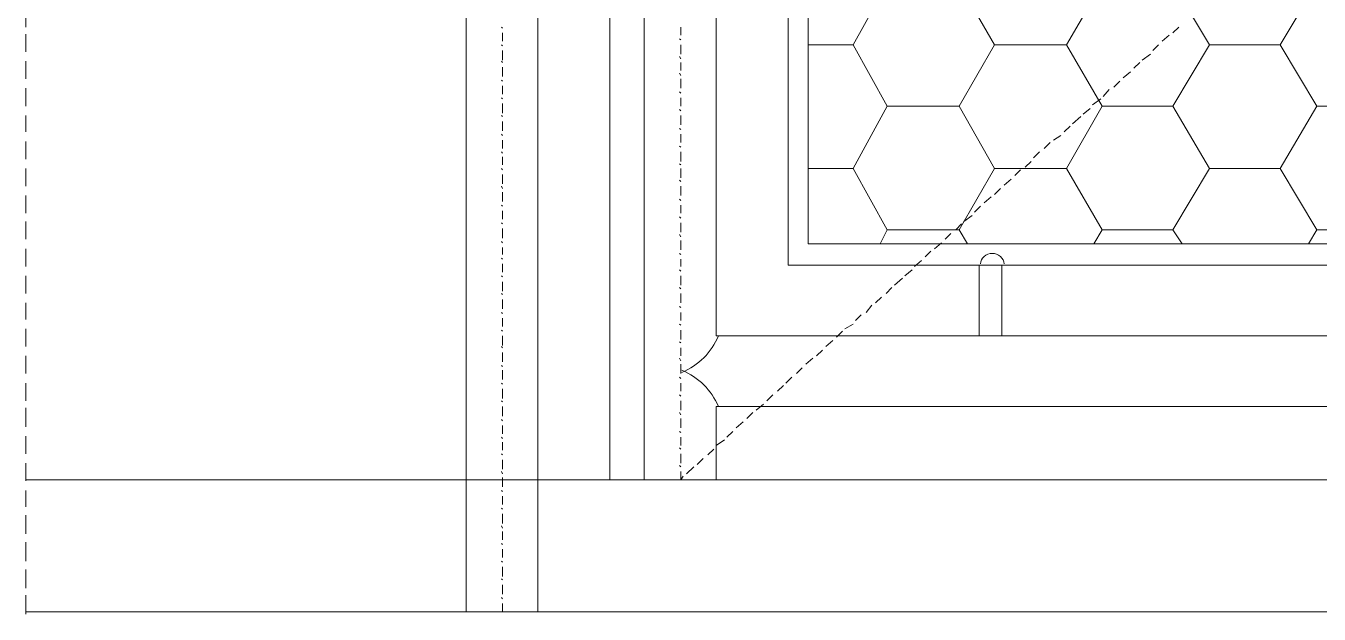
# Model space of a CAD drawing. Header units: millimetres. Extents: x 2928 to 3112, y 1220 to 1280.
# Drawn here: x 3051.756 to 3053.568, y 1263.05 to 1263.876 of the extents above; entities that cross this region are included whole.
import ezdxf

# ---------------------------------------------------------------- set-up
doc = ezdxf.new("R2010")
doc.units = ezdxf.units.MM

msp = doc.modelspace()

# ---------------------------------------------------------------- linework, layer by layer
at = {"color": 7, "linetype": 'Continuous', "lineweight": 5, "true_color": 0x000007}
for points in [[(3052.62228, 1263.23902), (3052.62228, 1268.05543), (3052.62228, 1268.05543)], [(3052.72318, 1263.4408), (3052.72318, 1265.10471), (3052.72318, 1265.10471)], [(3052.37253, 1263.95519), (3052.37253, 1263.05377), (3052.47342, 1263.05377), (3052.47342, 1263.95519)], [(3053.37154, 1263.87415), (3053.36327, 1263.86588), (3053.36327, 1263.86588)], [(3053.34342, 1263.84934), (3053.33515, 1263.84107), (3053.33515, 1263.84107)], [(3053.35831, 1263.86257), (3053.34838, 1263.8543), (3053.34838, 1263.8543)], [(3053.33184, 1263.83611), (3053.32027, 1263.82784), (3053.32027, 1263.82784)], [(3053.30373, 1263.8113), (3053.2938, 1263.80303), (3053.2938, 1263.80303)], [(3053.31696, 1263.82453), (3053.30869, 1263.81626), (3053.30869, 1263.81626)], [(3053.28884, 1263.79806), (3053.28057, 1263.78979), (3053.28057, 1263.78979)], [(3053.27396, 1263.78649), (3053.26569, 1263.77656), (3053.26569, 1263.77656)], [(3053.24749, 1263.76002), (3053.23757, 1263.75175), (3053.23757, 1263.75175)], [(3053.26238, 1263.77325), (3053.2508, 1263.76498), (3053.2508, 1263.76498)], [(3053.23426, 1263.74844), (3053.22268, 1263.73852), (3053.22268, 1263.73852)], [(3053.20614, 1263.72198), (3053.19622, 1263.71536), (3053.19622, 1263.71536)], [(3053.21937, 1263.73521), (3053.2111, 1263.72694), (3053.2111, 1263.72694)], [(3053.19126, 1263.71206), (3053.18299, 1263.70379), (3053.18299, 1263.70379)], [(3053.16479, 1263.68559), (3053.15652, 1263.67732), (3053.15652, 1263.67732)], [(3053.17637, 1263.69882), (3053.1681, 1263.69055), (3053.1681, 1263.69055)], [(3053.14991, 1263.67401), (3053.14164, 1263.66574), (3053.14164, 1263.66574)], [(3053.12179, 1263.64755), (3053.11352, 1263.63928), (3053.11352, 1263.63928)], [(3053.13667, 1263.66078), (3053.12675, 1263.65251), (3053.12675, 1263.65251)], [(3053.10856, 1263.63597), (3053.09863, 1263.6277), (3053.09863, 1263.6277)], [(3053.09367, 1263.62274), (3053.0854, 1263.61447), (3053.0854, 1263.61447)], [(3053.06721, 1263.59793), (3053.05894, 1263.58966), (3053.05894, 1263.58966)], [(3053.08209, 1263.60951), (3053.07051, 1263.60124), (3053.07051, 1263.60124)], [(3053.05232, 1263.5847), (3053.04405, 1263.57643), (3053.04405, 1263.57643)], [(3053.0242, 1263.55989), (3053.01593, 1263.55162), (3053.01593, 1263.55162)], [(3053.03909, 1263.57147), (3053.02917, 1263.5632), (3053.02917, 1263.5632)], [(3053.01097, 1263.54666), (3053.00105, 1263.53839), (3053.00105, 1263.53839)], [(3053.09202, 1263.4408), (3053.09202, 1263.54004), (3053.09202, 1263.54004)], [(3053.12344, 1263.54004), (3053.12344, 1263.4408), (3053.09202, 1263.4408)], [(3052.98451, 1263.52185), (3052.97293, 1263.51192), (3052.97293, 1263.51192)], [(3052.99774, 1263.53343), (3052.98782, 1263.52516), (3052.98782, 1263.52516)], [(3052.96962, 1263.50862), (3052.96135, 1263.50035), (3052.96135, 1263.50035)], [(3052.9415, 1263.48381), (3052.93323, 1263.47388), (3052.93323, 1263.47388)], [(3052.95474, 1263.49538), (3052.94647, 1263.48711), (3052.94647, 1263.48711)], [(3052.92662, 1263.47057), (3052.91835, 1263.4623), (3052.91835, 1263.4623)], [(3052.90015, 1263.44742), (3052.89188, 1263.43915), (3052.89188, 1263.43915)], [(3052.91504, 1263.45734), (3052.90346, 1263.45073), (3052.90346, 1263.45073)], [(3052.72318, 1263.4408), (3055.25378, 1263.4408), (3055.25378, 1263.4408)], [(3052.72318, 1263.4408), (3055.25378, 1263.4408), (3055.25378, 1263.4408)], [(3052.82407, 1263.4408), (3055.15454, 1263.4408), (3055.15454, 1263.4408)], [(3052.88692, 1263.43419), (3052.877, 1263.42592), (3052.877, 1263.42592)], [(3052.87204, 1263.42095), (3052.86377, 1263.41268), (3052.86377, 1263.41268)], [(3052.84392, 1263.39614), (3052.83565, 1263.38787), (3052.83565, 1263.38787)], [(3052.8588, 1263.40938), (3052.84888, 1263.40111), (3052.84888, 1263.40111)], [(3052.82903, 1263.38291), (3052.82076, 1263.37464), (3052.82076, 1263.37464)], [(3052.80257, 1263.3581), (3052.7943, 1263.34983), (3052.7943, 1263.34983)], [(3052.81745, 1263.37133), (3052.80918, 1263.36306), (3052.80918, 1263.36306)], [(3052.72318, 1263.23902), (3052.72318, 1263.34156), (3052.72318, 1263.34156)], [(3052.72318, 1263.34156), (3055.35302, 1263.34156), (3055.35302, 1263.34156)], [(3052.78934, 1263.34487), (3052.77941, 1263.3366), (3052.77941, 1263.3366)], [(3052.77445, 1263.33329), (3052.76618, 1263.32502), (3052.76618, 1263.32502)], [(3052.74633, 1263.30683), (3052.73806, 1263.29856), (3052.73806, 1263.29856)], [(3052.76122, 1263.32006), (3052.7513, 1263.31179), (3052.7513, 1263.31179)], [(3052.73476, 1263.29525), (3052.72318, 1263.28698), (3052.72318, 1263.28698)], [(3052.70498, 1263.26879), (3052.69671, 1263.26052), (3052.69671, 1263.26052)], [(3052.71987, 1263.28202), (3052.7116, 1263.27375), (3052.7116, 1263.27375)], [(3052.69175, 1263.25721), (3052.68183, 1263.24729), (3052.68183, 1263.24729)], [(3052.67687, 1263.24398), (3052.67356, 1263.23902), (3052.67356, 1263.23902)]]:
    msp.add_lwpolyline(points, dxfattribs=at)
for points in [[(3052.82407, 1263.54004), (3055.15454, 1263.54004), (3055.15454, 1265.00548), (3052.82407, 1265.00548)], [(3052.85219, 1263.56981), (3055.12477, 1263.56981), (3055.12477, 1264.9757), (3052.85219, 1264.9757)]]:
    msp.add_lwpolyline(points, close=True, dxfattribs=at)
at = {"color": 7, "linetype": 'Continuous', "lineweight": 20, "true_color": 0x000007}
for points in [[(3052.57432, 1263.23902), (3052.57432, 1263.95519), (3051.75559, 1263.95519)], [(3051.75559, 1263.23902), (3062.94813, 1263.23902), (3062.94813, 1263.23902)], [(3062.94813, 1263.05377), (3051.75559, 1263.05377), (3051.75559, 1263.05377)]]:
    msp.add_lwpolyline(points, dxfattribs=at)
at = {"color": 9, "linetype": 'Continuous', "lineweight": 13, "true_color": 0xbababa}
for points in [[(3052.91504, 1263.84934), (3052.96301, 1263.93534), (3052.96301, 1263.93534)], [(3053.11352, 1263.84934), (3053.0639, 1263.93534), (3053.0639, 1263.93534)], [(3053.21441, 1263.84934), (3053.26403, 1263.93534), (3053.26403, 1263.93534)], [(3053.41454, 1263.84934), (3053.36327, 1263.93534), (3053.36327, 1263.93534)], [(3053.51378, 1263.84934), (3053.56506, 1263.93534), (3053.56506, 1263.93534)], [(3052.85219, 1263.84934), (3052.91504, 1263.84934), (3052.91504, 1263.84934)], [(3052.96301, 1263.76333), (3052.91504, 1263.84934), (3052.91504, 1263.84934)], [(3053.0639, 1263.76333), (3053.11352, 1263.84934), (3053.11352, 1263.84934)], [(3053.11352, 1263.84934), (3053.21441, 1263.84934), (3053.21441, 1263.84934)], [(3053.26403, 1263.76333), (3053.21441, 1263.84934), (3053.21441, 1263.84934)], [(3053.36327, 1263.76333), (3053.41454, 1263.84934), (3053.41454, 1263.84934)], [(3053.41454, 1263.84934), (3053.51378, 1263.84934), (3053.51378, 1263.84934)], [(3053.56506, 1263.76333), (3053.51378, 1263.84934), (3053.51378, 1263.84934)], [(3052.91504, 1263.67567), (3052.96301, 1263.76333), (3052.96301, 1263.76333)], [(3052.96301, 1263.76333), (3053.0639, 1263.76333), (3053.0639, 1263.76333)], [(3053.11352, 1263.67567), (3053.0639, 1263.76333), (3053.0639, 1263.76333)], [(3053.21441, 1263.67567), (3053.26403, 1263.76333), (3053.26403, 1263.76333)], [(3053.26403, 1263.76333), (3053.36327, 1263.76333), (3053.36327, 1263.76333)], [(3053.41454, 1263.67567), (3053.36327, 1263.76333), (3053.36327, 1263.76333)], [(3053.51378, 1263.67567), (3053.56506, 1263.76333), (3053.56506, 1263.76333)], [(3053.56506, 1263.76333), (3053.6643, 1263.76333), (3053.6643, 1263.76333)], [(3052.85219, 1263.67567), (3052.91504, 1263.67567), (3052.91504, 1263.67567)], [(3052.96301, 1263.58966), (3052.91504, 1263.67567), (3052.91504, 1263.67567)], [(3053.0639, 1263.58966), (3053.11352, 1263.67567), (3053.11352, 1263.67567)], [(3053.11352, 1263.67567), (3053.21441, 1263.67567), (3053.21441, 1263.67567)], [(3053.26403, 1263.58966), (3053.21441, 1263.67567), (3053.21441, 1263.67567)], [(3053.36327, 1263.58966), (3053.41454, 1263.67567), (3053.41454, 1263.67567)], [(3053.41454, 1263.67567), (3053.51378, 1263.67567), (3053.51378, 1263.67567)], [(3053.56506, 1263.58966), (3053.51378, 1263.67567), (3053.51378, 1263.67567)], [(3052.95308, 1263.56981), (3052.96301, 1263.58966), (3052.96301, 1263.58966)], [(3052.96301, 1263.58966), (3053.0639, 1263.58966), (3053.0639, 1263.58966)], [(3053.07548, 1263.56981), (3053.0639, 1263.58966), (3053.0639, 1263.58966)], [(3053.25245, 1263.56981), (3053.26403, 1263.58966), (3053.26403, 1263.58966)], [(3053.26403, 1263.58966), (3053.36327, 1263.58966), (3053.36327, 1263.58966)], [(3053.3765, 1263.56981), (3053.36327, 1263.58966), (3053.36327, 1263.58966)], [(3053.55348, 1263.56981), (3053.56506, 1263.58966), (3053.56506, 1263.58966)], [(3053.56506, 1263.58966), (3053.6643, 1263.58966), (3053.6643, 1263.58966)]]:
    msp.add_lwpolyline(points, dxfattribs=at)
at = {"color": 252, "linetype": 'Continuous', "lineweight": 13, "true_color": 0x989898}
for points in [[(3051.75559, 1263.90061), (3051.75559, 1263.87415), (3051.75559, 1263.87415)], [(3051.75559, 1263.86422), (3051.75559, 1263.83941), (3051.75559, 1263.83941)], [(3052.37253, 1263.86588), (3052.37253, 1263.87415), (3052.37253, 1263.87415)], [(3052.37253, 1263.87415), (3052.37253, 1263.86588), (3052.37253, 1263.86588)], [(3052.42381, 1263.87249), (3052.42215, 1263.87415), (3052.42215, 1263.87415)], [(3052.42381, 1263.8543), (3052.42381, 1263.86588), (3052.42381, 1263.86588)], [(3052.47342, 1263.87415), (3052.47342, 1263.86588), (3052.47342, 1263.86588)], [(3052.47342, 1263.86588), (3052.47342, 1263.87415), (3052.47342, 1263.87415)], [(3052.67356, 1263.86257), (3052.67356, 1263.87415), (3052.67356, 1263.87415)], [(3052.37253, 1263.85595), (3052.37253, 1263.86257), (3052.37253, 1263.86257)], [(3052.37253, 1263.86257), (3052.37253, 1263.85595), (3052.37253, 1263.85595)], [(3052.37253, 1263.84272), (3052.37253, 1263.85099), (3052.37253, 1263.85099)], [(3052.37253, 1263.85099), (3052.37253, 1263.84272), (3052.37253, 1263.84272)], [(3052.42381, 1263.84768), (3052.42215, 1263.84934), (3052.42215, 1263.84934)], [(3052.47342, 1263.86257), (3052.47342, 1263.85595), (3052.47342, 1263.85595)], [(3052.47342, 1263.85595), (3052.47342, 1263.86257), (3052.47342, 1263.86257)], [(3052.47342, 1263.85099), (3052.47342, 1263.84272), (3052.47342, 1263.84272)], [(3052.47342, 1263.84272), (3052.47342, 1263.85099), (3052.47342, 1263.85099)], [(3052.67356, 1263.85595), (3052.6719, 1263.85761), (3052.6719, 1263.85761)], [(3052.67356, 1263.83611), (3052.67356, 1263.84934), (3052.67356, 1263.84934)], [(3052.37253, 1263.8328), (3052.37253, 1263.84107), (3052.37253, 1263.84107)], [(3052.37253, 1263.84107), (3052.37253, 1263.8328), (3052.37253, 1263.8328)], [(3052.42381, 1263.82784), (3052.42381, 1263.84107), (3052.42381, 1263.84107)], [(3052.47342, 1263.84107), (3052.47342, 1263.8328), (3052.47342, 1263.8328)], [(3052.47342, 1263.8328), (3052.47342, 1263.84107), (3052.47342, 1263.84107)], [(3052.67356, 1263.82949), (3052.6719, 1263.8328), (3052.6719, 1263.8328)], [(3051.75559, 1263.82618), (3051.75559, 1263.80137), (3051.75559, 1263.80137)], [(3052.37253, 1263.82122), (3052.37253, 1263.82784), (3052.37253, 1263.82784)], [(3052.37253, 1263.82784), (3052.37253, 1263.82122), (3052.37253, 1263.82122)], [(3052.37253, 1263.80964), (3052.37253, 1263.81791), (3052.37253, 1263.81791)], [(3052.37253, 1263.81791), (3052.37253, 1263.80964), (3052.37253, 1263.80964)], [(3052.42381, 1263.82453), (3052.42215, 1263.82618), (3052.42215, 1263.82618)], [(3052.42381, 1263.80468), (3052.42381, 1263.81791), (3052.42381, 1263.81791)], [(3052.47342, 1263.82784), (3052.47342, 1263.82122), (3052.47342, 1263.82122)], [(3052.47342, 1263.82122), (3052.47342, 1263.82784), (3052.47342, 1263.82784)], [(3052.47342, 1263.81791), (3052.47342, 1263.80964), (3052.47342, 1263.80964)], [(3052.47342, 1263.80964), (3052.47342, 1263.81791), (3052.47342, 1263.81791)], [(3052.67356, 1263.81295), (3052.67356, 1263.82453), (3052.67356, 1263.82453)], [(3052.37253, 1263.79806), (3052.37253, 1263.80633), (3052.37253, 1263.80633)], [(3052.37253, 1263.80633), (3052.37253, 1263.79806), (3052.37253, 1263.79806)], [(3052.37253, 1263.78814), (3052.37253, 1263.79476), (3052.37253, 1263.79476)], [(3052.37253, 1263.79476), (3052.37253, 1263.78814), (3052.37253, 1263.78814)], [(3052.42381, 1263.79806), (3052.42215, 1263.79972), (3052.42215, 1263.79972)], [(3052.47342, 1263.80633), (3052.47342, 1263.79806), (3052.47342, 1263.79806)], [(3052.47342, 1263.79806), (3052.47342, 1263.80633), (3052.47342, 1263.80633)], [(3052.47342, 1263.79476), (3052.47342, 1263.78814), (3052.47342, 1263.78814)], [(3052.47342, 1263.78814), (3052.47342, 1263.79476), (3052.47342, 1263.79476)], [(3052.67356, 1263.80633), (3052.6719, 1263.80964), (3052.6719, 1263.80964)], [(3052.67356, 1263.78814), (3052.67356, 1263.80137), (3052.67356, 1263.80137)], [(3051.75559, 1263.78814), (3051.75559, 1263.76333), (3051.75559, 1263.76333)], [(3052.37253, 1263.77491), (3052.37253, 1263.78318), (3052.37253, 1263.78318)], [(3052.37253, 1263.78318), (3052.37253, 1263.77491), (3052.37253, 1263.77491)], [(3052.42381, 1263.77325), (3052.42215, 1263.77491), (3052.42215, 1263.77491)], [(3052.42381, 1263.77987), (3052.42381, 1263.79145), (3052.42381, 1263.79145)], [(3052.47342, 1263.78318), (3052.47342, 1263.77491), (3052.47342, 1263.77491)], [(3052.47342, 1263.77491), (3052.47342, 1263.78318), (3052.47342, 1263.78318)], [(3052.67356, 1263.78152), (3052.6719, 1263.78318), (3052.6719, 1263.78318)], [(3052.67356, 1263.76333), (3052.67356, 1263.77491), (3052.67356, 1263.77491)], [(3052.37253, 1263.76498), (3052.37253, 1263.77325), (3052.37253, 1263.77325)], [(3052.37253, 1263.77325), (3052.37253, 1263.76498), (3052.37253, 1263.76498)], [(3052.37253, 1263.75341), (3052.37253, 1263.76002), (3052.37253, 1263.76002)], [(3052.37253, 1263.76002), (3052.37253, 1263.75341), (3052.37253, 1263.75341)], [(3052.42381, 1263.75341), (3052.42381, 1263.76664), (3052.42381, 1263.76664)], [(3052.47342, 1263.77325), (3052.47342, 1263.76498), (3052.47342, 1263.76498)], [(3052.47342, 1263.76498), (3052.47342, 1263.77325), (3052.47342, 1263.77325)], [(3052.47342, 1263.76002), (3052.47342, 1263.75341), (3052.47342, 1263.75341)], [(3052.47342, 1263.75341), (3052.47342, 1263.76002), (3052.47342, 1263.76002)], [(3052.67356, 1263.75671), (3052.6719, 1263.75837), (3052.6719, 1263.75837)], [(3051.75559, 1263.7501), (3051.75559, 1263.72694), (3051.75559, 1263.72694)], [(3052.37253, 1263.74183), (3052.37253, 1263.7501), (3052.37253, 1263.7501)], [(3052.37253, 1263.7501), (3052.37253, 1263.74183), (3052.37253, 1263.74183)], [(3052.37253, 1263.73025), (3052.37253, 1263.73852), (3052.37253, 1263.73852)], [(3052.37253, 1263.73852), (3052.37253, 1263.73025), (3052.37253, 1263.73025)], [(3052.42381, 1263.74844), (3052.42215, 1263.7501), (3052.42215, 1263.7501)], [(3052.42381, 1263.7286), (3052.42381, 1263.74183), (3052.42381, 1263.74183)], [(3052.47342, 1263.7501), (3052.47342, 1263.74183), (3052.47342, 1263.74183)], [(3052.47342, 1263.74183), (3052.47342, 1263.7501), (3052.47342, 1263.7501)], [(3052.47342, 1263.73852), (3052.47342, 1263.73025), (3052.47342, 1263.73025)], [(3052.47342, 1263.73025), (3052.47342, 1263.73852), (3052.47342, 1263.73852)], [(3052.67356, 1263.73687), (3052.67356, 1263.7501), (3052.67356, 1263.7501)], [(3052.37253, 1263.72033), (3052.37253, 1263.72694), (3052.37253, 1263.72694)], [(3052.37253, 1263.72694), (3052.37253, 1263.72033), (3052.37253, 1263.72033)], [(3052.42381, 1263.72198), (3052.42215, 1263.72363), (3052.42215, 1263.72363)], [(3052.47342, 1263.72694), (3052.47342, 1263.72033), (3052.47342, 1263.72033)], [(3052.47342, 1263.72033), (3052.47342, 1263.72694), (3052.47342, 1263.72694)], [(3052.67356, 1263.73025), (3052.6719, 1263.7319), (3052.6719, 1263.7319)], [(3052.67356, 1263.71206), (3052.67356, 1263.72363), (3052.67356, 1263.72363)], [(3051.75559, 1263.71371), (3051.75559, 1263.6889), (3051.75559, 1263.6889)], [(3052.37253, 1263.7104), (3052.37253, 1263.71536), (3052.37253, 1263.71536)], [(3052.37253, 1263.71536), (3052.37253, 1263.7104), (3052.37253, 1263.7104)], [(3052.37253, 1263.69717), (3052.37253, 1263.70544), (3052.37253, 1263.70544)], [(3052.37253, 1263.70544), (3052.37253, 1263.69717), (3052.37253, 1263.69717)], [(3052.42381, 1263.70379), (3052.42381, 1263.71536), (3052.42381, 1263.71536)], [(3052.47342, 1263.71536), (3052.47342, 1263.7104), (3052.47342, 1263.7104)], [(3052.47342, 1263.7104), (3052.47342, 1263.71536), (3052.47342, 1263.71536)], [(3052.47342, 1263.70544), (3052.47342, 1263.69717), (3052.47342, 1263.69717)], [(3052.47342, 1263.69717), (3052.47342, 1263.70544), (3052.47342, 1263.70544)], [(3052.67356, 1263.70544), (3052.6719, 1263.70709), (3052.6719, 1263.70709)], [(3052.37253, 1263.68559), (3052.37253, 1263.69221), (3052.37253, 1263.69221)], [(3052.37253, 1263.69221), (3052.37253, 1263.68559), (3052.37253, 1263.68559)], [(3052.42381, 1263.69717), (3052.42215, 1263.69882), (3052.42215, 1263.69882)], [(3052.42381, 1263.68063), (3052.42381, 1263.69221), (3052.42381, 1263.69221)], [(3052.47342, 1263.69221), (3052.47342, 1263.68559), (3052.47342, 1263.68559)], [(3052.47342, 1263.68559), (3052.47342, 1263.69221), (3052.47342, 1263.69221)], [(3052.67356, 1263.68559), (3052.67356, 1263.69882), (3052.67356, 1263.69882)], [(3051.75559, 1263.67567), (3051.75559, 1263.65086), (3051.75559, 1263.65086)], [(3052.37253, 1263.67567), (3052.37253, 1263.68228), (3052.37253, 1263.68228)], [(3052.37253, 1263.68228), (3052.37253, 1263.67567), (3052.37253, 1263.67567)], [(3052.37253, 1263.66244), (3052.37253, 1263.67071), (3052.37253, 1263.67071)], [(3052.37253, 1263.67071), (3052.37253, 1263.66244), (3052.37253, 1263.66244)], [(3052.42381, 1263.67401), (3052.42215, 1263.67567), (3052.42215, 1263.67567)], [(3052.42381, 1263.65417), (3052.42381, 1263.6674), (3052.42381, 1263.6674)], [(3052.47342, 1263.68228), (3052.47342, 1263.67567), (3052.47342, 1263.67567)], [(3052.47342, 1263.67567), (3052.47342, 1263.68228), (3052.47342, 1263.68228)], [(3052.47342, 1263.67071), (3052.47342, 1263.66244), (3052.47342, 1263.66244)], [(3052.47342, 1263.66244), (3052.47342, 1263.67071), (3052.47342, 1263.67071)], [(3052.67356, 1263.68063), (3052.6719, 1263.68228), (3052.6719, 1263.68228)], [(3052.67356, 1263.66244), (3052.67356, 1263.67567), (3052.67356, 1263.67567)], [(3052.37253, 1263.65251), (3052.37253, 1263.66078), (3052.37253, 1263.66078)], [(3052.37253, 1263.66078), (3052.37253, 1263.65251), (3052.37253, 1263.65251)], [(3052.37253, 1263.64259), (3052.37253, 1263.64755), (3052.37253, 1263.64755)], [(3052.37253, 1263.64755), (3052.37253, 1263.64259), (3052.37253, 1263.64259)], [(3052.42381, 1263.64755), (3052.42215, 1263.65086), (3052.42215, 1263.65086)], [(3052.47342, 1263.66078), (3052.47342, 1263.65251), (3052.47342, 1263.65251)], [(3052.47342, 1263.65251), (3052.47342, 1263.66078), (3052.47342, 1263.66078)], [(3052.47342, 1263.64755), (3052.47342, 1263.64259), (3052.47342, 1263.64259)], [(3052.47342, 1263.64259), (3052.47342, 1263.64755), (3052.47342, 1263.64755)], [(3052.67356, 1263.65747), (3052.6719, 1263.65913), (3052.6719, 1263.65913)], [(3052.67356, 1263.63763), (3052.67356, 1263.65086), (3052.67356, 1263.65086)], [(3051.75559, 1263.63763), (3051.75559, 1263.61282), (3051.75559, 1263.61282)], [(3052.37253, 1263.62936), (3052.37253, 1263.63763), (3052.37253, 1263.63763)], [(3052.37253, 1263.63763), (3052.37253, 1263.62936), (3052.37253, 1263.62936)], [(3052.42381, 1263.62936), (3052.42381, 1263.64259), (3052.42381, 1263.64259)], [(3052.47342, 1263.63763), (3052.47342, 1263.62936), (3052.47342, 1263.62936)], [(3052.47342, 1263.62936), (3052.47342, 1263.63763), (3052.47342, 1263.63763)], [(3052.67356, 1263.63101), (3052.6719, 1263.63266), (3052.6719, 1263.63266)], [(3052.37253, 1263.61778), (3052.37253, 1263.6277), (3052.37253, 1263.6277)], [(3052.37253, 1263.6277), (3052.37253, 1263.61778), (3052.37253, 1263.61778)], [(3052.37253, 1263.60786), (3052.37253, 1263.61447), (3052.37253, 1263.61447)], [(3052.37253, 1263.61447), (3052.37253, 1263.60786), (3052.37253, 1263.60786)], [(3052.42381, 1263.62274), (3052.42215, 1263.6244), (3052.42215, 1263.6244)], [(3052.42381, 1263.60455), (3052.42381, 1263.61613), (3052.42381, 1263.61613)], [(3052.47342, 1263.6277), (3052.47342, 1263.61778), (3052.47342, 1263.61778)], [(3052.47342, 1263.61778), (3052.47342, 1263.6277), (3052.47342, 1263.6277)], [(3052.47342, 1263.61447), (3052.47342, 1263.60786), (3052.47342, 1263.60786)], [(3052.47342, 1263.60786), (3052.47342, 1263.61447), (3052.47342, 1263.61447)], [(3052.67356, 1263.61282), (3052.67356, 1263.6244), (3052.67356, 1263.6244)], [(3051.75559, 1263.60124), (3051.75559, 1263.57643), (3051.75559, 1263.57643)], [(3052.37253, 1263.59462), (3052.37253, 1263.60455), (3052.37253, 1263.60455)], [(3052.37253, 1263.60455), (3052.37253, 1263.59462), (3052.37253, 1263.59462)], [(3052.37253, 1263.5847), (3052.37253, 1263.59297), (3052.37253, 1263.59297)], [(3052.37253, 1263.59297), (3052.37253, 1263.5847), (3052.37253, 1263.5847)], [(3052.42381, 1263.59793), (3052.42215, 1263.59959), (3052.42215, 1263.59959)], [(3052.47342, 1263.60455), (3052.47342, 1263.59462), (3052.47342, 1263.59462)], [(3052.47342, 1263.59462), (3052.47342, 1263.60455), (3052.47342, 1263.60455)], [(3052.47342, 1263.59297), (3052.47342, 1263.5847), (3052.47342, 1263.5847)], [(3052.47342, 1263.5847), (3052.47342, 1263.59297), (3052.47342, 1263.59297)], [(3052.67356, 1263.6062), (3052.6719, 1263.60786), (3052.6719, 1263.60786)], [(3052.67356, 1263.58635), (3052.67356, 1263.59959), (3052.67356, 1263.59959)], [(3052.37253, 1263.57478), (3052.37253, 1263.57974), (3052.37253, 1263.57974)], [(3052.37253, 1263.57974), (3052.37253, 1263.57478), (3052.37253, 1263.57478)], [(3052.42381, 1263.57808), (3052.42381, 1263.59132), (3052.42381, 1263.59132)], [(3052.47342, 1263.57974), (3052.47342, 1263.57478), (3052.47342, 1263.57478)], [(3052.47342, 1263.57478), (3052.47342, 1263.57974), (3052.47342, 1263.57974)], [(3052.67356, 1263.57974), (3052.6719, 1263.58305), (3052.6719, 1263.58305)], [(3052.67356, 1263.56154), (3052.67356, 1263.57478), (3052.67356, 1263.57478)], [(3051.75559, 1263.5632), (3051.75559, 1263.53839), (3051.75559, 1263.53839)], [(3052.37253, 1263.56154), (3052.37253, 1263.56981), (3052.37253, 1263.56981)], [(3052.37253, 1263.56981), (3052.37253, 1263.56154), (3052.37253, 1263.56154)], [(3052.37253, 1263.55162), (3052.37253, 1263.55989), (3052.37253, 1263.55989)], [(3052.37253, 1263.55989), (3052.37253, 1263.55162), (3052.37253, 1263.55162)], [(3052.42381, 1263.57147), (3052.42215, 1263.57312), (3052.42215, 1263.57312)], [(3052.42381, 1263.55493), (3052.42381, 1263.56485), (3052.42381, 1263.56485)], [(3052.47342, 1263.56981), (3052.47342, 1263.56154), (3052.47342, 1263.56154)], [(3052.47342, 1263.56154), (3052.47342, 1263.56981), (3052.47342, 1263.56981)], [(3052.47342, 1263.55989), (3052.47342, 1263.55162), (3052.47342, 1263.55162)], [(3052.47342, 1263.55162), (3052.47342, 1263.55989), (3052.47342, 1263.55989)], [(3052.67356, 1263.55493), (3052.6719, 1263.55658), (3052.6719, 1263.55658)], [(3052.37253, 1263.54004), (3052.37253, 1263.54666), (3052.37253, 1263.54666)], [(3052.37253, 1263.54666), (3052.37253, 1263.54004), (3052.37253, 1263.54004)], [(3052.42381, 1263.54831), (3052.42215, 1263.54997), (3052.42215, 1263.54997)], [(3052.42381, 1263.53012), (3052.42381, 1263.5417), (3052.42381, 1263.5417)], [(3052.47342, 1263.54666), (3052.47342, 1263.54004), (3052.47342, 1263.54004)], [(3052.47342, 1263.54004), (3052.47342, 1263.54666), (3052.47342, 1263.54666)], [(3052.67356, 1263.53839), (3052.67356, 1263.54831), (3052.67356, 1263.54831)], [(3051.75559, 1263.52516), (3051.75559, 1263.50035), (3051.75559, 1263.50035)], [(3052.37253, 1263.53012), (3052.37253, 1263.53673), (3052.37253, 1263.53673)], [(3052.37253, 1263.53673), (3052.37253, 1263.53012), (3052.37253, 1263.53012)], [(3052.37253, 1263.51689), (3052.37253, 1263.52516), (3052.37253, 1263.52516)], [(3052.37253, 1263.52516), (3052.37253, 1263.51689), (3052.37253, 1263.51689)], [(3052.42381, 1263.5235), (3052.42215, 1263.52516), (3052.42215, 1263.52516)], [(3052.47342, 1263.53673), (3052.47342, 1263.53012), (3052.47342, 1263.53012)], [(3052.47342, 1263.53012), (3052.47342, 1263.53673), (3052.47342, 1263.53673)], [(3052.47342, 1263.52516), (3052.47342, 1263.51689), (3052.47342, 1263.51689)], [(3052.47342, 1263.51689), (3052.47342, 1263.52516), (3052.47342, 1263.52516)], [(3052.67356, 1263.53177), (3052.6719, 1263.53343), (3052.6719, 1263.53343)], [(3052.67356, 1263.51192), (3052.67356, 1263.52516), (3052.67356, 1263.52516)], [(3052.37253, 1263.50696), (3052.37253, 1263.51192), (3052.37253, 1263.51192)], [(3052.37253, 1263.51192), (3052.37253, 1263.50696), (3052.37253, 1263.50696)], [(3052.37253, 1263.49538), (3052.37253, 1263.502), (3052.37253, 1263.502)], [(3052.37253, 1263.502), (3052.37253, 1263.49538), (3052.37253, 1263.49538)], [(3052.42381, 1263.50365), (3052.42381, 1263.51689), (3052.42381, 1263.51689)], [(3052.47342, 1263.51192), (3052.47342, 1263.50696), (3052.47342, 1263.50696)], [(3052.47342, 1263.50696), (3052.47342, 1263.51192), (3052.47342, 1263.51192)], [(3052.47342, 1263.502), (3052.47342, 1263.49538), (3052.47342, 1263.49538)], [(3052.47342, 1263.49538), (3052.47342, 1263.502), (3052.47342, 1263.502)], [(3052.67356, 1263.50696), (3052.6719, 1263.50862), (3052.6719, 1263.50862)], [(3051.75559, 1263.48711), (3051.75559, 1263.46396), (3051.75559, 1263.46396)], [(3052.37253, 1263.48381), (3052.37253, 1263.49208), (3052.37253, 1263.49208)], [(3052.37253, 1263.49208), (3052.37253, 1263.48381), (3052.37253, 1263.48381)], [(3052.42381, 1263.49869), (3052.42215, 1263.50035), (3052.42215, 1263.50035)], [(3052.42381, 1263.47884), (3052.42381, 1263.49208), (3052.42381, 1263.49208)], [(3052.47342, 1263.49208), (3052.47342, 1263.48381), (3052.47342, 1263.48381)], [(3052.47342, 1263.48381), (3052.47342, 1263.49208), (3052.47342, 1263.49208)], [(3052.67356, 1263.48711), (3052.67356, 1263.50035), (3052.67356, 1263.50035)], [(3052.37253, 1263.47223), (3052.37253, 1263.47884), (3052.37253, 1263.47884)], [(3052.37253, 1263.47884), (3052.37253, 1263.47223), (3052.37253, 1263.47223)], [(3052.37253, 1263.4623), (3052.37253, 1263.46892), (3052.37253, 1263.46892)], [(3052.37253, 1263.46892), (3052.37253, 1263.4623), (3052.37253, 1263.4623)], [(3052.42381, 1263.47223), (3052.42215, 1263.47388), (3052.42215, 1263.47388)], [(3052.42381, 1263.45403), (3052.42381, 1263.46561), (3052.42381, 1263.46561)], [(3052.47342, 1263.47884), (3052.47342, 1263.47223), (3052.47342, 1263.47223)], [(3052.47342, 1263.47223), (3052.47342, 1263.47884), (3052.47342, 1263.47884)], [(3052.47342, 1263.46892), (3052.47342, 1263.4623), (3052.47342, 1263.4623)], [(3052.47342, 1263.4623), (3052.47342, 1263.46892), (3052.47342, 1263.46892)], [(3052.67356, 1263.4805), (3052.6719, 1263.48215), (3052.6719, 1263.48215)], [(3052.67356, 1263.4623), (3052.67356, 1263.47388), (3052.67356, 1263.47388)], [(3051.75559, 1263.45073), (3051.75559, 1263.42592), (3051.75559, 1263.42592)], [(3052.37253, 1263.44907), (3052.37253, 1263.45734), (3052.37253, 1263.45734)], [(3052.37253, 1263.45734), (3052.37253, 1263.44907), (3052.37253, 1263.44907)], [(3052.37253, 1263.43915), (3052.37253, 1263.44742), (3052.37253, 1263.44742)], [(3052.37253, 1263.44742), (3052.37253, 1263.43915), (3052.37253, 1263.43915)], [(3052.42381, 1263.44742), (3052.42215, 1263.44907), (3052.42215, 1263.44907)], [(3052.47342, 1263.45734), (3052.47342, 1263.44907), (3052.47342, 1263.44907)], [(3052.47342, 1263.44907), (3052.47342, 1263.45734), (3052.47342, 1263.45734)], [(3052.47342, 1263.44742), (3052.47342, 1263.43915), (3052.47342, 1263.43915)], [(3052.47342, 1263.43915), (3052.47342, 1263.44742), (3052.47342, 1263.44742)], [(3052.67356, 1263.45569), (3052.6719, 1263.45734), (3052.6719, 1263.45734)], [(3052.67356, 1263.43584), (3052.67356, 1263.44907), (3052.67356, 1263.44907)], [(3052.37253, 1263.42757), (3052.37253, 1263.43419), (3052.37253, 1263.43419)], [(3052.37253, 1263.43419), (3052.37253, 1263.42757), (3052.37253, 1263.42757)], [(3052.42381, 1263.42757), (3052.42381, 1263.4408), (3052.42381, 1263.4408)], [(3052.47342, 1263.43419), (3052.47342, 1263.42757), (3052.47342, 1263.42757)], [(3052.47342, 1263.42757), (3052.47342, 1263.43419), (3052.47342, 1263.43419)], [(3052.67356, 1263.43088), (3052.6719, 1263.43253), (3052.6719, 1263.43253)], [(3051.75559, 1263.41268), (3051.75559, 1263.38787), (3051.75559, 1263.38787)], [(3052.37253, 1263.41599), (3052.37253, 1263.42426), (3052.37253, 1263.42426)], [(3052.37253, 1263.42426), (3052.37253, 1263.41599), (3052.37253, 1263.41599)], [(3052.37253, 1263.40441), (3052.37253, 1263.41268), (3052.37253, 1263.41268)], [(3052.37253, 1263.41268), (3052.37253, 1263.40441), (3052.37253, 1263.40441)], [(3052.42381, 1263.42426), (3052.42215, 1263.42592), (3052.42215, 1263.42592)], [(3052.42381, 1263.40441), (3052.42381, 1263.41765), (3052.42381, 1263.41765)], [(3052.47342, 1263.42426), (3052.47342, 1263.41599), (3052.47342, 1263.41599)], [(3052.47342, 1263.41599), (3052.47342, 1263.42426), (3052.47342, 1263.42426)], [(3052.47342, 1263.41268), (3052.47342, 1263.40441), (3052.47342, 1263.40441)], [(3052.47342, 1263.40441), (3052.47342, 1263.41268), (3052.47342, 1263.41268)], [(3052.67356, 1263.41268), (3052.67356, 1263.42426), (3052.67356, 1263.42426)], [(3052.37253, 1263.39449), (3052.37253, 1263.40111), (3052.37253, 1263.40111)], [(3052.37253, 1263.40111), (3052.37253, 1263.39449), (3052.37253, 1263.39449)], [(3052.42381, 1263.3978), (3052.42215, 1263.39945), (3052.42215, 1263.39945)], [(3052.42381, 1263.3796), (3052.42381, 1263.39284), (3052.42381, 1263.39284)], [(3052.47342, 1263.40111), (3052.47342, 1263.39449), (3052.47342, 1263.39449)], [(3052.47342, 1263.39449), (3052.47342, 1263.40111), (3052.47342, 1263.40111)], [(3052.67356, 1263.40607), (3052.6719, 1263.40938), (3052.6719, 1263.40938)], [(3052.67356, 1263.38787), (3052.67356, 1263.40111), (3052.67356, 1263.40111)], [(3052.37253, 1263.38126), (3052.37253, 1263.38953), (3052.37253, 1263.38953)], [(3052.37253, 1263.38953), (3052.37253, 1263.38126), (3052.37253, 1263.38126)], [(3052.37253, 1263.37133), (3052.37253, 1263.3796), (3052.37253, 1263.3796)], [(3052.37253, 1263.3796), (3052.37253, 1263.37133), (3052.37253, 1263.37133)], [(3052.47342, 1263.38953), (3052.47342, 1263.38126), (3052.47342, 1263.38126)], [(3052.47342, 1263.38126), (3052.47342, 1263.38953), (3052.47342, 1263.38953)], [(3052.47342, 1263.3796), (3052.47342, 1263.37133), (3052.47342, 1263.37133)], [(3052.47342, 1263.37133), (3052.47342, 1263.3796), (3052.47342, 1263.3796)], [(3052.67356, 1263.38126), (3052.6719, 1263.38291), (3052.6719, 1263.38291)], [(3051.75559, 1263.37464), (3051.75559, 1263.34983), (3051.75559, 1263.34983)], [(3052.37253, 1263.35976), (3052.37253, 1263.36637), (3052.37253, 1263.36637)], [(3052.37253, 1263.36637), (3052.37253, 1263.35976), (3052.37253, 1263.35976)], [(3052.42381, 1263.37299), (3052.42215, 1263.37464), (3052.42215, 1263.37464)], [(3052.42381, 1263.35314), (3052.42381, 1263.36637), (3052.42381, 1263.36637)], [(3052.47342, 1263.36637), (3052.47342, 1263.35976), (3052.47342, 1263.35976)], [(3052.47342, 1263.35976), (3052.47342, 1263.36637), (3052.47342, 1263.36637)], [(3052.67356, 1263.35645), (3052.6719, 1263.3581), (3052.6719, 1263.3581)], [(3052.67356, 1263.36306), (3052.67356, 1263.37464), (3052.67356, 1263.37464)], [(3051.75559, 1263.33991), (3051.75559, 1263.31345), (3051.75559, 1263.31345)], [(3052.37253, 1263.34818), (3052.37253, 1263.35645), (3052.37253, 1263.35645)], [(3052.37253, 1263.35645), (3052.37253, 1263.34818), (3052.37253, 1263.34818)], [(3052.37253, 1263.3366), (3052.37253, 1263.34487), (3052.37253, 1263.34487)], [(3052.37253, 1263.34487), (3052.37253, 1263.3366), (3052.37253, 1263.3366)], [(3052.42381, 1263.34818), (3052.42215, 1263.34983), (3052.42215, 1263.34983)], [(3052.42381, 1263.32833), (3052.42381, 1263.34156), (3052.42381, 1263.34156)], [(3052.47342, 1263.35645), (3052.47342, 1263.34818), (3052.47342, 1263.34818)], [(3052.47342, 1263.34818), (3052.47342, 1263.35645), (3052.47342, 1263.35645)], [(3052.47342, 1263.34487), (3052.47342, 1263.3366), (3052.47342, 1263.3366)], [(3052.47342, 1263.3366), (3052.47342, 1263.34487), (3052.47342, 1263.34487)], [(3052.67356, 1263.3366), (3052.67356, 1263.34983), (3052.67356, 1263.34983)], [(3052.37253, 1263.32668), (3052.37253, 1263.33329), (3052.37253, 1263.33329)], [(3052.37253, 1263.33329), (3052.37253, 1263.32668), (3052.37253, 1263.32668)], [(3052.37253, 1263.3151), (3052.37253, 1263.32172), (3052.37253, 1263.32172)], [(3052.37253, 1263.32172), (3052.37253, 1263.3151), (3052.37253, 1263.3151)], [(3052.42381, 1263.32172), (3052.42215, 1263.32337), (3052.42215, 1263.32337)], [(3052.47342, 1263.33329), (3052.47342, 1263.32668), (3052.47342, 1263.32668)], [(3052.47342, 1263.32668), (3052.47342, 1263.33329), (3052.47342, 1263.33329)], [(3052.47342, 1263.32172), (3052.47342, 1263.3151), (3052.47342, 1263.3151)], [(3052.47342, 1263.3151), (3052.47342, 1263.32172), (3052.47342, 1263.32172)], [(3052.67356, 1263.32999), (3052.6719, 1263.33329), (3052.6719, 1263.33329)], [(3052.67356, 1263.31179), (3052.67356, 1263.32502), (3052.67356, 1263.32502)], [(3052.37253, 1263.30352), (3052.37253, 1263.31179), (3052.37253, 1263.31179)], [(3052.37253, 1263.31179), (3052.37253, 1263.30352), (3052.37253, 1263.30352)], [(3052.42381, 1263.30352), (3052.42381, 1263.3151), (3052.42381, 1263.3151)], [(3052.47342, 1263.31179), (3052.47342, 1263.30352), (3052.47342, 1263.30352)], [(3052.47342, 1263.30352), (3052.47342, 1263.31179), (3052.47342, 1263.31179)], [(3052.67356, 1263.30518), (3052.6719, 1263.30683), (3052.6719, 1263.30683)], [(3051.75559, 1263.30021), (3051.75559, 1263.2754), (3051.75559, 1263.2754)], [(3052.37253, 1263.29194), (3052.37253, 1263.29856), (3052.37253, 1263.29856)], [(3052.37253, 1263.29856), (3052.37253, 1263.29194), (3052.37253, 1263.29194)], [(3052.37253, 1263.28202), (3052.37253, 1263.28864), (3052.37253, 1263.28864)], [(3052.37253, 1263.28864), (3052.37253, 1263.28202), (3052.37253, 1263.28202)], [(3052.42381, 1263.29691), (3052.42215, 1263.29856), (3052.42215, 1263.29856)], [(3052.42381, 1263.28037), (3052.42381, 1263.29194), (3052.42381, 1263.29194)], [(3052.47342, 1263.29856), (3052.47342, 1263.29194), (3052.47342, 1263.29194)], [(3052.47342, 1263.29194), (3052.47342, 1263.29856), (3052.47342, 1263.29856)], [(3052.47342, 1263.28864), (3052.47342, 1263.28202), (3052.47342, 1263.28202)], [(3052.47342, 1263.28202), (3052.47342, 1263.28864), (3052.47342, 1263.28864)], [(3052.67356, 1263.28698), (3052.67356, 1263.29856), (3052.67356, 1263.29856)], [(3052.37253, 1263.26879), (3052.37253, 1263.27706), (3052.37253, 1263.27706)], [(3052.37253, 1263.27706), (3052.37253, 1263.26879), (3052.37253, 1263.26879)], [(3052.42381, 1263.27375), (3052.42215, 1263.2754), (3052.42215, 1263.2754)], [(3052.42381, 1263.2539), (3052.42381, 1263.26713), (3052.42381, 1263.26713)], [(3052.47342, 1263.27706), (3052.47342, 1263.26879), (3052.47342, 1263.26879)], [(3052.47342, 1263.26879), (3052.47342, 1263.27706), (3052.47342, 1263.27706)], [(3052.67356, 1263.28202), (3052.6719, 1263.28367), (3052.6719, 1263.28367)], [(3052.67356, 1263.26217), (3052.67356, 1263.2754), (3052.67356, 1263.2754)], [(3051.75559, 1263.26217), (3051.75559, 1263.23736), (3051.75559, 1263.23736)], [(3052.37253, 1263.25886), (3052.37253, 1263.26548), (3052.37253, 1263.26548)], [(3052.37253, 1263.26548), (3052.37253, 1263.25886), (3052.37253, 1263.25886)], [(3052.37253, 1263.24729), (3052.37253, 1263.2539), (3052.37253, 1263.2539)], [(3052.37253, 1263.2539), (3052.37253, 1263.24729), (3052.37253, 1263.24729)], [(3052.42381, 1263.24729), (3052.42215, 1263.25059), (3052.42215, 1263.25059)], [(3052.47342, 1263.26548), (3052.47342, 1263.25886), (3052.47342, 1263.25886)], [(3052.47342, 1263.25886), (3052.47342, 1263.26548), (3052.47342, 1263.26548)], [(3052.47342, 1263.2539), (3052.47342, 1263.24729), (3052.47342, 1263.24729)], [(3052.47342, 1263.24729), (3052.47342, 1263.2539), (3052.47342, 1263.2539)], [(3052.67356, 1263.25721), (3052.6719, 1263.25886), (3052.6719, 1263.25886)], [(3052.67356, 1263.23902), (3052.67356, 1263.25059), (3052.67356, 1263.25059)], [(3052.37253, 1263.23571), (3052.37253, 1263.24398), (3052.37253, 1263.24398)], [(3052.37253, 1263.24398), (3052.37253, 1263.23571), (3052.37253, 1263.23571)], [(3052.37253, 1263.22413), (3052.37253, 1263.23405), (3052.37253, 1263.23405)], [(3052.37253, 1263.23405), (3052.37253, 1263.22413), (3052.37253, 1263.22413)], [(3052.42381, 1263.22909), (3052.42381, 1263.24232), (3052.42381, 1263.24232)], [(3052.47342, 1263.24398), (3052.47342, 1263.23571), (3052.47342, 1263.23571)], [(3052.47342, 1263.23571), (3052.47342, 1263.24398), (3052.47342, 1263.24398)], [(3052.47342, 1263.23405), (3052.47342, 1263.22413), (3052.47342, 1263.22413)], [(3052.47342, 1263.22413), (3052.47342, 1263.23405), (3052.47342, 1263.23405)], [(3051.75559, 1263.22413), (3051.75559, 1263.20097), (3051.75559, 1263.20097)], [(3052.37253, 1263.21421), (3052.37253, 1263.22082), (3052.37253, 1263.22082)], [(3052.37253, 1263.22082), (3052.37253, 1263.21421), (3052.37253, 1263.21421)], [(3052.42381, 1263.22248), (3052.42215, 1263.22413), (3052.42215, 1263.22413)], [(3052.42381, 1263.20428), (3052.42381, 1263.21586), (3052.42381, 1263.21586)], [(3052.47342, 1263.22082), (3052.47342, 1263.21421), (3052.47342, 1263.21421)], [(3052.47342, 1263.21421), (3052.47342, 1263.22082), (3052.47342, 1263.22082)], [(3052.37253, 1263.20097), (3052.37253, 1263.20924), (3052.37253, 1263.20924)], [(3052.37253, 1263.20924), (3052.37253, 1263.20097), (3052.37253, 1263.20097)], [(3052.37253, 1263.19105), (3052.37253, 1263.19932), (3052.37253, 1263.19932)], [(3052.37253, 1263.19932), (3052.37253, 1263.19105), (3052.37253, 1263.19105)], [(3052.42381, 1263.19767), (3052.42215, 1263.19932), (3052.42215, 1263.19932)], [(3052.47342, 1263.20924), (3052.47342, 1263.20097), (3052.47342, 1263.20097)], [(3052.47342, 1263.20097), (3052.47342, 1263.20924), (3052.47342, 1263.20924)], [(3052.47342, 1263.19932), (3052.47342, 1263.19105), (3052.47342, 1263.19105)], [(3052.47342, 1263.19105), (3052.47342, 1263.19932), (3052.47342, 1263.19932)], [(3051.75559, 1263.1894), (3051.75559, 1263.16293), (3051.75559, 1263.16293)], [(3052.37253, 1263.18113), (3052.37253, 1263.18609), (3052.37253, 1263.18609)], [(3052.37253, 1263.18609), (3052.37253, 1263.18113), (3052.37253, 1263.18113)], [(3052.37253, 1263.16789), (3052.37253, 1263.17616), (3052.37253, 1263.17616)], [(3052.37253, 1263.17616), (3052.37253, 1263.16789), (3052.37253, 1263.16789)], [(3052.42381, 1263.17782), (3052.42381, 1263.19105), (3052.42381, 1263.19105)], [(3052.47342, 1263.18609), (3052.47342, 1263.18113), (3052.47342, 1263.18113)], [(3052.47342, 1263.18113), (3052.47342, 1263.18609), (3052.47342, 1263.18609)], [(3052.47342, 1263.17616), (3052.47342, 1263.16789), (3052.47342, 1263.16789)], [(3052.47342, 1263.16789), (3052.47342, 1263.17616), (3052.47342, 1263.17616)], [(3052.37253, 1263.15632), (3052.37253, 1263.16624), (3052.37253, 1263.16624)], [(3052.37253, 1263.16624), (3052.37253, 1263.15632), (3052.37253, 1263.15632)], [(3052.42381, 1263.1712), (3052.42215, 1263.17451), (3052.42215, 1263.17451)], [(3052.42381, 1263.15466), (3052.42381, 1263.16624), (3052.42381, 1263.16624)], [(3052.47342, 1263.16624), (3052.47342, 1263.15632), (3052.47342, 1263.15632)], [(3052.47342, 1263.15632), (3052.47342, 1263.16624), (3052.47342, 1263.16624)], [(3051.75559, 1263.15135), (3051.75559, 1263.12489), (3051.75559, 1263.12489)], [(3052.37253, 1263.14639), (3052.37253, 1263.15301), (3052.37253, 1263.15301)], [(3052.37253, 1263.15301), (3052.37253, 1263.14639), (3052.37253, 1263.14639)], [(3052.37253, 1263.13316), (3052.37253, 1263.14143), (3052.37253, 1263.14143)], [(3052.37253, 1263.14143), (3052.37253, 1263.13316), (3052.37253, 1263.13316)], [(3052.42381, 1263.14805), (3052.42215, 1263.1497), (3052.42215, 1263.1497)], [(3052.42381, 1263.12985), (3052.42381, 1263.14143), (3052.42381, 1263.14143)], [(3052.47342, 1263.15301), (3052.47342, 1263.14639), (3052.47342, 1263.14639)], [(3052.47342, 1263.14639), (3052.47342, 1263.15301), (3052.47342, 1263.15301)], [(3052.47342, 1263.14143), (3052.47342, 1263.13316), (3052.47342, 1263.13316)], [(3052.47342, 1263.13316), (3052.47342, 1263.14143), (3052.47342, 1263.14143)], [(3052.37253, 1263.12324), (3052.37253, 1263.13151), (3052.37253, 1263.13151)], [(3052.37253, 1263.13151), (3052.37253, 1263.12324), (3052.37253, 1263.12324)], [(3052.42381, 1263.12324), (3052.42215, 1263.12489), (3052.42215, 1263.12489)], [(3052.47342, 1263.13151), (3052.47342, 1263.12324), (3052.47342, 1263.12324)], [(3052.47342, 1263.12324), (3052.47342, 1263.13151), (3052.47342, 1263.13151)], [(3051.75559, 1263.11331), (3051.75559, 1263.08685), (3051.75559, 1263.08685)], [(3052.37253, 1263.11331), (3052.37253, 1263.11827), (3052.37253, 1263.11827)], [(3052.37253, 1263.11827), (3052.37253, 1263.11331), (3052.37253, 1263.11331)], [(3052.37253, 1263.10173), (3052.37253, 1263.10835), (3052.37253, 1263.10835)], [(3052.37253, 1263.10835), (3052.37253, 1263.10173), (3052.37253, 1263.10173)], [(3052.42381, 1263.10339), (3052.42381, 1263.11662), (3052.42381, 1263.11662)], [(3052.47342, 1263.11827), (3052.47342, 1263.11331), (3052.47342, 1263.11331)], [(3052.47342, 1263.11331), (3052.47342, 1263.11827), (3052.47342, 1263.11827)], [(3052.47342, 1263.10835), (3052.47342, 1263.10173), (3052.47342, 1263.10173)], [(3052.47342, 1263.10173), (3052.47342, 1263.10835), (3052.47342, 1263.10835)], [(3052.37253, 1263.0885), (3052.37253, 1263.09843), (3052.37253, 1263.09843)], [(3052.37253, 1263.09843), (3052.37253, 1263.0885), (3052.37253, 1263.0885)], [(3052.37253, 1263.07858), (3052.37253, 1263.08519), (3052.37253, 1263.08519)], [(3052.37253, 1263.08519), (3052.37253, 1263.07858), (3052.37253, 1263.07858)], [(3052.42381, 1263.09843), (3052.42215, 1263.10008), (3052.42215, 1263.10008)], [(3052.42381, 1263.07858), (3052.42381, 1263.09181), (3052.42381, 1263.09181)], [(3052.47342, 1263.09843), (3052.47342, 1263.0885), (3052.47342, 1263.0885)], [(3052.47342, 1263.0885), (3052.47342, 1263.09843), (3052.47342, 1263.09843)], [(3052.47342, 1263.08519), (3052.47342, 1263.07858), (3052.47342, 1263.07858)], [(3052.47342, 1263.07858), (3052.47342, 1263.08519), (3052.47342, 1263.08519)], [(3051.75559, 1263.07692), (3051.75559, 1263.05046), (3051.75559, 1263.05046)], [(3052.37253, 1263.06865), (3052.37253, 1263.07527), (3052.37253, 1263.07527)], [(3052.37253, 1263.07527), (3052.37253, 1263.06865), (3052.37253, 1263.06865)], [(3052.42381, 1263.07196), (3052.42215, 1263.07362), (3052.42215, 1263.07362)], [(3052.47342, 1263.07527), (3052.47342, 1263.06865), (3052.47342, 1263.06865)], [(3052.47342, 1263.06865), (3052.47342, 1263.07527), (3052.47342, 1263.07527)], [(3052.3808, 1263.05377), (3052.37253, 1263.05377), (3052.37253, 1263.06369)], [(3052.37253, 1263.06369), (3052.37253, 1263.05377), (3052.3808, 1263.05377)], [(3052.39403, 1263.05377), (3052.38576, 1263.05377), (3052.38576, 1263.05377)], [(3052.38576, 1263.05377), (3052.39403, 1263.05377), (3052.39403, 1263.05377)], [(3052.40396, 1263.05377), (3052.39734, 1263.05377), (3052.39734, 1263.05377)], [(3052.39734, 1263.05377), (3052.40396, 1263.05377), (3052.40396, 1263.05377)], [(3052.41554, 1263.05377), (3052.40892, 1263.05377), (3052.40892, 1263.05377)], [(3052.40892, 1263.05377), (3052.41554, 1263.05377), (3052.41554, 1263.05377)], [(3052.42711, 1263.05377), (3052.41884, 1263.05377), (3052.41884, 1263.05377)], [(3052.41884, 1263.05377), (3052.42711, 1263.05377), (3052.42711, 1263.05377)], [(3052.42381, 1263.05377), (3052.42381, 1263.06535), (3052.42381, 1263.06535)], [(3052.43869, 1263.05377), (3052.42877, 1263.05377), (3052.42877, 1263.05377)], [(3052.42877, 1263.05377), (3052.43869, 1263.05377), (3052.43869, 1263.05377)], [(3052.44862, 1263.05377), (3052.442, 1263.05377), (3052.442, 1263.05377)], [(3052.442, 1263.05377), (3052.44862, 1263.05377), (3052.44862, 1263.05377)], [(3052.46185, 1263.05377), (3052.45358, 1263.05377), (3052.45358, 1263.05377)], [(3052.45358, 1263.05377), (3052.46185, 1263.05377), (3052.46185, 1263.05377)], [(3052.47342, 1263.06369), (3052.47342, 1263.05377), (3052.4635, 1263.05377)], [(3052.4635, 1263.05377), (3052.47342, 1263.05377), (3052.47342, 1263.06369)]]:
    msp.add_lwpolyline(points, dxfattribs=at)
at = {"color": 7, "linetype": 'Continuous', "lineweight": 5, "true_color": 0x000007}
msp.add_open_spline([(3053.12675, 1263.5417), (3053.12675, 1263.54997), (3053.11848, 1263.55658), (3053.11021, 1263.55658), (3053.11021, 1263.55658), (3053.10194, 1263.55658), (3053.09367, 1263.54997), (3053.09367, 1263.5417)], degree=3, knots=[0, 0, 0, 0, 0.125, 0.125, 0.125, 0.125001, 1, 1, 1, 1], dxfattribs=at)
for points in [[(3052.67521, 1263.38953), (3052.69837, 1263.39945), (3052.71656, 1263.41765), (3052.72649, 1263.4408)], [(3052.72649, 1263.34156), (3052.71656, 1263.36472), (3052.69837, 1263.38291), (3052.67521, 1263.39284)]]:
    msp.add_open_spline(points, degree=3, dxfattribs=at)

doc.saveas('drawing.dxf')
